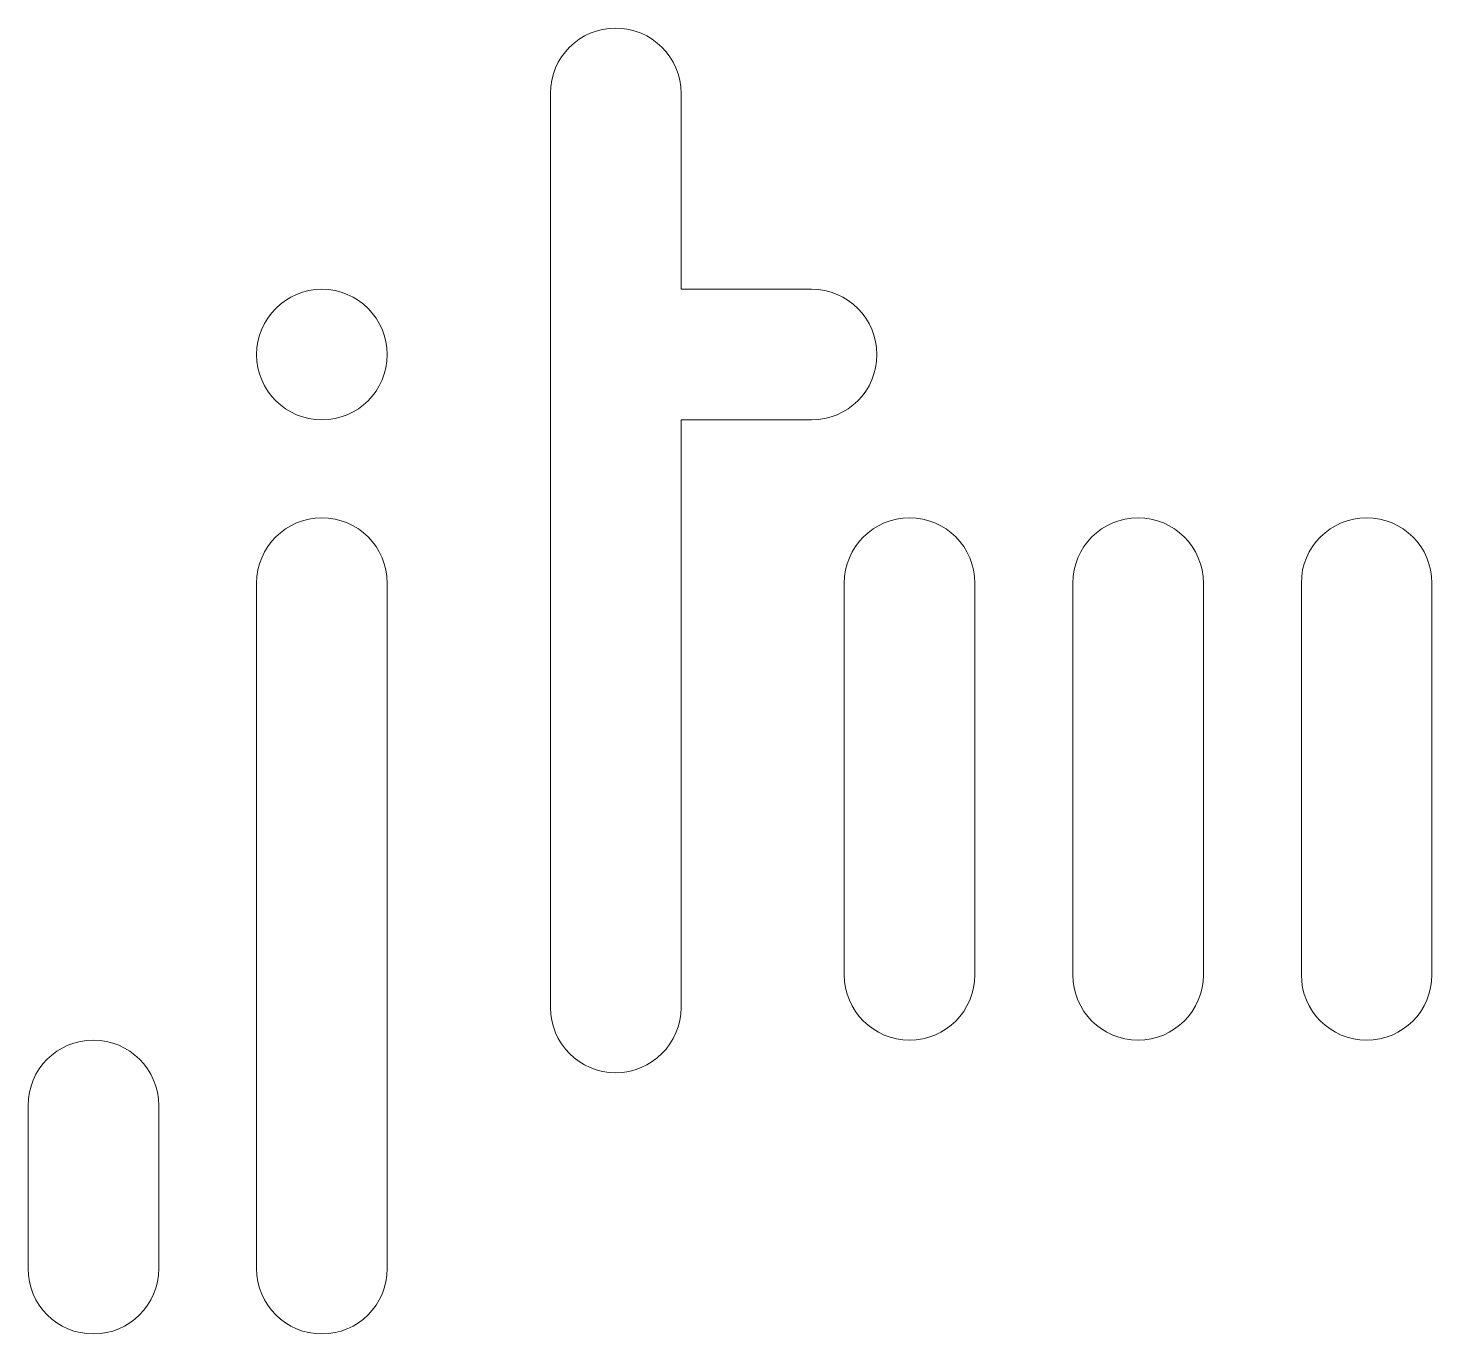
# Model space of a CAD drawing. Header units: millimetres. Extents: x 0 to 13.8, y 0 to 12.6.
# Drawn here: x 11.674 to 13.824, y 10.598 to 12.598 of the extents above; entities outside this region: 2.
import ezdxf

# ---------------------------------------------------------------- set-up
doc = ezdxf.new("R2010")
doc.units = ezdxf.units.MM
doc.styles.add('SLDTEXTSTYLE0', font='TXT', dxfattribs={"width": 0.7})

msp = doc.modelspace()

# ---------------------------------------------------------------- linework, layer by layer
at = {"color": 7, "linetype": 'Continuous', "lineweight": 18}
for p, q in [((12.4743, 11.0984), (12.4743, 12.4984)), ((12.6743, 12.4984), (12.6743, 12.1984)), ((12.8743, 12.1984), (12.6743, 12.1984)), ((12.6743, 11.9984), (12.6743, 11.0984)), ((12.6743, 11.9984), (12.8743, 11.9984)), ((12.0243, 11.7484), (12.0243, 10.6984)), ((12.2243, 11.7484), (12.2243, 10.6984)), ((12.9243, 11.1484), (12.9243, 11.7484)), ((13.1243, 11.1484), (13.1243, 11.7484)), ((13.2743, 11.1484), (13.2743, 11.7484)), ((13.4743, 11.1484), (13.4743, 11.7484)), ((13.6243, 11.7484), (13.6243, 11.1484)), ((13.8243, 11.1484), (13.8243, 11.7484)), ((11.6743, 10.6984), (11.6743, 10.9484)), ((11.8743, 10.6984), (11.8743, 10.9484))]:
    msp.add_line(p, q, dxfattribs=at)
msp.add_circle((12.1243, 12.0984), 0.1, dxfattribs=at)
for centre, start, end in [((12.5743, 12.4984), 0, 180), ((12.8743, 12.0984), 270, 90), ((12.1243, 11.7484), 0, 180), ((13.0243, 11.7484), 0, 180), ((13.3743, 11.7484), 0, 180), ((13.7243, 11.7484), 0, 180), ((13.0243, 11.1484), 180, 0), ((13.3743, 11.1484), 180, 0), ((13.7243, 11.1484), 180, 0), ((12.5743, 11.0984), 180, 0), ((11.7743, 10.9484), 0, 180), ((11.7743, 10.6984), 180, 0), ((12.1243, 10.6984), 180, 0)]:
    msp.add_arc(centre, 0.1, start, end, dxfattribs=at)

# ---------------------------------------------------------------- texts
at = {"color": 7, "linetype": 'Continuous', "char_height": 0.373507, "attachment_point": 1, "style": 'SLDTEXTSTYLE0'}
for s, insert in [('SOLIDWORKS Educational Product.', (0, 1.0417)), ('For Instructional Use Only.', (0, 0.4815))]:
    msp.add_mtext(s, dxfattribs=dict(at, insert=insert))

doc.saveas('drawing.dxf')
